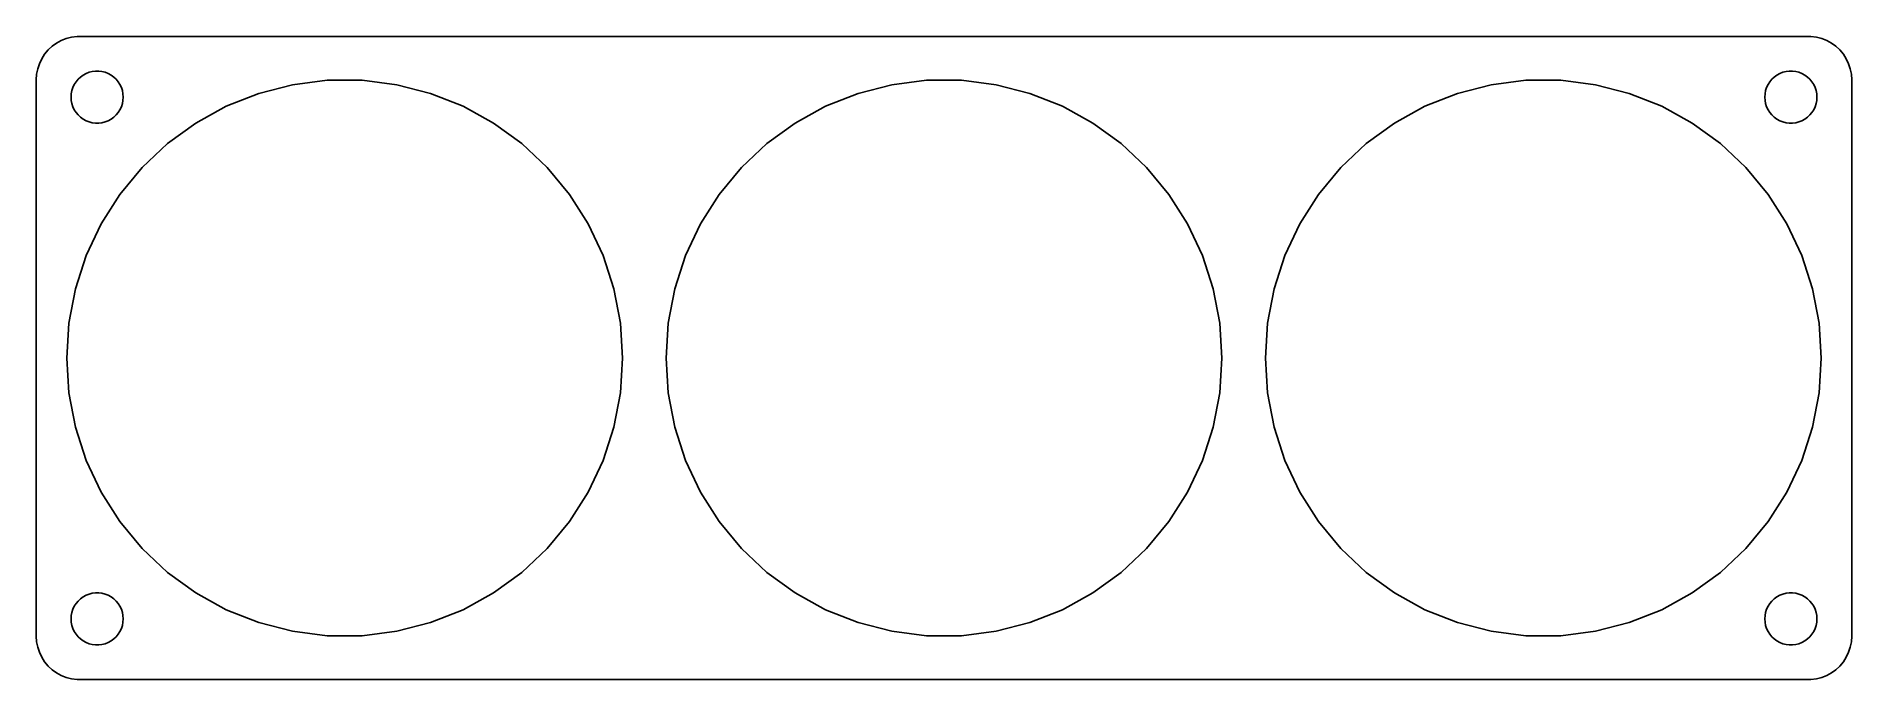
# Model space of a CAD drawing. Header units: metres. Extents: x -104 to 104, y -37 to 37.
import ezdxf

# ---------------------------------------------------------------- set-up
doc = ezdxf.new("R2010")
doc.units = ezdxf.units.M

msp = doc.modelspace()

# ---------------------------------------------------------------- linework, layer by layer
for p, q in [((-102.687, 35.8526), (-103.145, 35.4227)), ((-102.179, 36.2216), (-102.687, 35.8526)), ((-101.629, 36.5241), (-102.179, 36.2216)), ((-101.045, 36.7553), (-101.629, 36.5241)), ((-100.437, 36.9114), (-101.045, 36.7553)), ((-99.8139, 36.9901), (-100.437, 36.9114)), ((99.8139, 36.9901), (-99.8139, 36.9901)), ((100.437, 36.9114), (99.8139, 36.9901)), ((101.045, 36.7553), (100.437, 36.9114)), ((101.629, 36.5241), (101.045, 36.7553)), ((102.179, 36.2216), (101.629, 36.5241)), ((102.687, 35.8526), (102.179, 36.2216)), ((103.145, 35.4227), (102.687, 35.8526)), ((-104.149, 33.8406), (-104.343, 33.2434)), ((-103.882, 34.4088), (-104.149, 33.8406)), ((-103.545, 34.9389), (-103.882, 34.4088)), ((-103.145, 35.4227), (-103.545, 34.9389)), ((103.545, 34.9389), (103.145, 35.4227)), ((103.882, 34.4088), (103.545, 34.9389)), ((104.149, 33.8406), (103.882, 34.4088)), ((104.343, 33.2434), (104.149, 33.8406)), ((-104.461, 32.6267), (-104.5, 32)), ((-104.5, 32), (-104.5, -32)), ((-104.343, 33.2434), (-104.461, 32.6267)), ((-100.289, 31.1044), (-100.129, 31.4453)), ((-100.129, 31.4453), (-99.927, 31.7634)), ((-99.927, 31.7634), (-99.6869, 32.0536)), ((-99.6869, 32.0536), (-99.4123, 32.3115)), ((-99.4123, 32.3115), (-99.1075, 32.533)), ((-99.1075, 32.533), (-98.7773, 32.7145)), ((-98.7773, 32.7145), (-98.427, 32.8532)), ((-98.427, 32.8532), (-98.0621, 32.9469)), ((-98.0621, 32.9469), (-97.6884, 32.9941)), ((-97.6884, 32.9941), (-97.3116, 32.9941)), ((-97.3116, 32.9941), (-96.9379, 32.9469)), ((-96.9379, 32.9469), (-96.573, 32.8532)), ((-96.573, 32.8532), (-96.2227, 32.7145)), ((-96.2227, 32.7145), (-95.8925, 32.533)), ((-95.8925, 32.533), (-95.5877, 32.3115)), ((-95.5877, 32.3115), (-95.3131, 32.0536)), ((-95.3131, 32.0536), (-95.073, 31.7634)), ((-95.073, 31.7634), (-94.8711, 31.4453)), ((-94.8711, 31.4453), (-94.7107, 31.1044)), ((-78.8885, 30.4338), (-74.9962, 31.4332)), ((-74.9962, 31.4332), (-71.0093, 31.9368)), ((-71.0093, 31.9368), (-66.9907, 31.9368)), ((-66.9907, 31.9368), (-63.0038, 31.4332)), ((-63.0038, 31.4332), (-59.1115, 30.4338)), ((-9.88853, 30.4338), (-5.9962, 31.4332)), ((-5.9962, 31.4332), (-2.00929, 31.9368)), ((-2.00929, 31.9368), (2.00929, 31.9368)), ((2.00929, 31.9368), (5.9962, 31.4332)), ((5.9962, 31.4332), (9.88853, 30.4338)), ((59.1115, 30.4338), (63.0038, 31.4332)), ((63.0038, 31.4332), (66.9907, 31.9368)), ((66.9907, 31.9368), (71.0093, 31.9368)), ((71.0093, 31.9368), (74.9962, 31.4332)), ((74.9962, 31.4332), (78.8885, 30.4338)), ((94.7107, 31.1044), (94.8711, 31.4453)), ((94.8711, 31.4453), (95.073, 31.7634)), ((95.073, 31.7634), (95.3131, 32.0536)), ((95.3131, 32.0536), (95.5877, 32.3115)), ((95.5877, 32.3115), (95.8925, 32.533)), ((95.8925, 32.533), (96.2227, 32.7145)), ((96.2227, 32.7145), (96.573, 32.8532)), ((96.573, 32.8532), (96.9379, 32.9469)), ((96.9379, 32.9469), (97.3116, 32.9941)), ((97.3116, 32.9941), (97.6884, 32.9941)), ((97.6884, 32.9941), (98.0621, 32.9469)), ((98.0621, 32.9469), (98.427, 32.8532)), ((98.427, 32.8532), (98.7773, 32.7145)), ((98.7773, 32.7145), (99.1075, 32.533)), ((99.1075, 32.533), (99.4123, 32.3115)), ((99.4123, 32.3115), (99.6869, 32.0536)), ((99.6869, 32.0536), (99.927, 31.7634)), ((99.927, 31.7634), (100.129, 31.4453)), ((100.129, 31.4453), (100.289, 31.1044)), ((104.461, 32.6267), (104.343, 33.2434)), ((104.5, 32), (104.461, 32.6267)), ((104.5, -32), (104.5, 32)), ((-100.5, 30), (-100.476, 30.376)), ((-100.476, 29.624), (-100.5, 30)), ((-100.476, 30.376), (-100.406, 30.7461)), ((-100.406, 29.2539), (-100.476, 29.624)), ((-100.406, 30.7461), (-100.289, 31.1044)), ((-94.7107, 31.1044), (-94.5943, 30.7461)), ((-94.5943, 30.7461), (-94.5237, 30.376)), ((-94.5237, 29.624), (-94.5943, 29.2539)), ((-94.5237, 30.376), (-94.5, 30)), ((-94.5, 30), (-94.5237, 29.624)), ((-82.6249, 28.9545), (-78.8885, 30.4338)), ((-59.1115, 30.4338), (-55.3751, 28.9545)), ((-13.6249, 28.9545), (-9.88853, 30.4338)), ((9.88853, 30.4338), (13.6249, 28.9545)), ((55.3751, 28.9545), (59.1115, 30.4338)), ((78.8885, 30.4338), (82.6249, 28.9545)), ((94.5, 30), (94.5237, 30.376)), ((94.5237, 29.624), (94.5, 30)), ((94.5237, 30.376), (94.5943, 30.7461)), ((94.5943, 29.2539), (94.5237, 29.624)), ((94.5943, 30.7461), (94.7107, 31.1044)), ((100.289, 31.1044), (100.406, 30.7461)), ((100.406, 30.7461), (100.476, 30.376)), ((100.476, 29.624), (100.406, 29.2539)), ((100.476, 30.376), (100.5, 30)), ((100.5, 30), (100.476, 29.624)), ((-100.289, 28.8956), (-100.406, 29.2539)), ((-100.129, 28.5547), (-100.289, 28.8956)), ((-99.927, 28.2366), (-100.129, 28.5547)), ((-99.6869, 27.9464), (-99.927, 28.2366)), ((-99.4123, 27.6884), (-99.6869, 27.9464)), ((-99.1075, 27.467), (-99.4123, 27.6884)), ((-98.7773, 27.2855), (-99.1075, 27.467)), ((-98.427, 27.1468), (-98.7773, 27.2855)), ((-96.2227, 27.2855), (-96.573, 27.1468)), ((-95.8925, 27.467), (-96.2227, 27.2855)), ((-95.5877, 27.6884), (-95.8925, 27.467)), ((-95.3131, 27.9464), (-95.5877, 27.6884)), ((-95.073, 28.2366), (-95.3131, 27.9464)), ((-94.8711, 28.5547), (-95.073, 28.2366)), ((-94.7107, 28.8956), (-94.8711, 28.5547)), ((-94.5943, 29.2539), (-94.7107, 28.8956)), ((-86.1465, 27.0185), (-82.6249, 28.9545)), ((-55.3751, 28.9545), (-51.8535, 27.0185)), ((-17.1465, 27.0185), (-13.6249, 28.9545)), ((13.6249, 28.9545), (17.1465, 27.0185)), ((51.8535, 27.0185), (55.3751, 28.9545)), ((82.6249, 28.9545), (86.1465, 27.0185)), ((94.7107, 28.8956), (94.5943, 29.2539)), ((94.8711, 28.5547), (94.7107, 28.8956)), ((95.073, 28.2366), (94.8711, 28.5547)), ((95.3131, 27.9464), (95.073, 28.2366)), ((95.5877, 27.6884), (95.3131, 27.9464)), ((95.8925, 27.467), (95.5877, 27.6884)), ((96.2227, 27.2855), (95.8925, 27.467)), ((96.573, 27.1468), (96.2227, 27.2855)), ((98.7773, 27.2855), (98.427, 27.1468)), ((99.1075, 27.467), (98.7773, 27.2855)), ((99.4123, 27.6884), (99.1075, 27.467)), ((99.6869, 27.9464), (99.4123, 27.6884)), ((99.927, 28.2366), (99.6869, 27.9464)), ((100.129, 28.5547), (99.927, 28.2366)), ((100.289, 28.8956), (100.129, 28.5547)), ((100.406, 29.2539), (100.289, 28.8956)), ((-98.0621, 27.0531), (-98.427, 27.1468)), ((-97.6884, 27.0059), (-98.0621, 27.0531)), ((-97.3116, 27.0059), (-97.6884, 27.0059)), ((-96.9379, 27.0531), (-97.3116, 27.0059)), ((-96.573, 27.1468), (-96.9379, 27.0531)), ((-89.3976, 24.6564), (-86.1465, 27.0185)), ((-51.8535, 27.0185), (-48.6024, 24.6564)), ((-20.3976, 24.6564), (-17.1465, 27.0185)), ((17.1465, 27.0185), (20.3976, 24.6564)), ((48.6024, 24.6564), (51.8535, 27.0185)), ((86.1465, 27.0185), (89.3976, 24.6564)), ((96.9379, 27.0531), (96.573, 27.1468)), ((97.3116, 27.0059), (96.9379, 27.0531)), ((97.6884, 27.0059), (97.3116, 27.0059)), ((98.0621, 27.0531), (97.6884, 27.0059)), ((98.427, 27.1468), (98.0621, 27.0531)), ((-92.327, 21.9055), (-89.3976, 24.6564)), ((-48.6024, 24.6564), (-45.673, 21.9055)), ((-23.327, 21.9055), (-20.3976, 24.6564)), ((20.3976, 24.6564), (23.327, 21.9055)), ((45.673, 21.9055), (48.6024, 24.6564)), ((89.3976, 24.6564), (92.327, 21.9055)), ((-94.8885, 18.8091), (-92.327, 21.9055)), ((-45.673, 21.9055), (-43.1115, 18.8091)), ((-25.8885, 18.8091), (-23.327, 21.9055)), ((23.327, 21.9055), (25.8885, 18.8091)), ((43.1115, 18.8091), (45.673, 21.9055)), ((92.327, 21.9055), (94.8885, 18.8091)), ((-97.0418, 15.4161), (-94.8885, 18.8091)), ((-43.1115, 18.8091), (-40.9582, 15.4161)), ((-28.0418, 15.4161), (-25.8885, 18.8091)), ((25.8885, 18.8091), (28.0418, 15.4161)), ((40.9582, 15.4161), (43.1115, 18.8091)), ((94.8885, 18.8091), (97.0418, 15.4161)), ((-98.7528, 11.78), (-97.0418, 15.4161)), ((-40.9582, 15.4161), (-39.2471, 11.78)), ((-29.7528, 11.78), (-28.0418, 15.4161)), ((28.0418, 15.4161), (29.7528, 11.78)), ((39.2471, 11.78), (40.9582, 15.4161)), ((97.0418, 15.4161), (98.7528, 11.78)), ((-99.9947, 7.95807), (-98.7528, 11.78)), ((-39.2471, 11.78), (-38.0053, 7.95807)), ((-30.9947, 7.95807), (-29.7528, 11.78)), ((29.7528, 11.78), (30.9947, 7.95807)), ((38.0053, 7.95807), (39.2471, 11.78)), ((98.7528, 11.78), (99.9947, 7.95807)), ((-100.748, 4.01065), (-99.9947, 7.95807)), ((-38.0053, 7.95807), (-37.2523, 4.01065)), ((-31.7477, 4.01065), (-30.9947, 7.95807)), ((30.9947, 7.95807), (31.7477, 4.01065)), ((37.2523, 4.01065), (38.0053, 7.95807)), ((99.9947, 7.95807), (100.748, 4.01065)), ((-101, 0), (-100.748, 4.01065)), ((-37.2523, 4.01065), (-37, 0)), ((-32, 0), (-31.7477, 4.01065)), ((31.7477, 4.01065), (32, 0)), ((37, 0), (37.2523, 4.01065)), ((100.748, 4.01065), (101, 0)), ((-100.748, -4.01065), (-101, 0)), ((-37, 0), (-37.2523, -4.01065)), ((-31.7477, -4.01065), (-32, 0)), ((32, 0), (31.7477, -4.01065)), ((37.2523, -4.01065), (37, 0)), ((101, 0), (100.748, -4.01065)), ((-99.9947, -7.95807), (-100.748, -4.01065)), ((-37.2523, -4.01065), (-38.0053, -7.95807)), ((-30.9947, -7.95807), (-31.7477, -4.01065)), ((31.7477, -4.01065), (30.9947, -7.95807)), ((38.0053, -7.95807), (37.2523, -4.01065)), ((100.748, -4.01065), (99.9947, -7.95807)), ((-98.7528, -11.78), (-99.9947, -7.95807)), ((-38.0053, -7.95807), (-39.2471, -11.78)), ((-29.7528, -11.78), (-30.9947, -7.95807)), ((30.9947, -7.95807), (29.7528, -11.78)), ((39.2471, -11.78), (38.0053, -7.95807)), ((99.9947, -7.95807), (98.7528, -11.78)), ((-97.0418, -15.4161), (-98.7528, -11.78)), ((-39.2471, -11.78), (-40.9582, -15.4161)), ((-28.0418, -15.4161), (-29.7528, -11.78)), ((29.7528, -11.78), (28.0418, -15.4161)), ((40.9582, -15.4161), (39.2471, -11.78)), ((98.7528, -11.78), (97.0418, -15.4161)), ((-94.8885, -18.8091), (-97.0418, -15.4161)), ((-40.9582, -15.4161), (-43.1115, -18.8091)), ((-25.8885, -18.8091), (-28.0418, -15.4161)), ((28.0418, -15.4161), (25.8885, -18.8091)), ((43.1115, -18.8091), (40.9582, -15.4161)), ((97.0418, -15.4161), (94.8885, -18.8091)), ((-92.327, -21.9055), (-94.8885, -18.8091)), ((-43.1115, -18.8091), (-45.673, -21.9055)), ((-23.327, -21.9055), (-25.8885, -18.8091)), ((25.8885, -18.8091), (23.327, -21.9055)), ((45.673, -21.9055), (43.1115, -18.8091)), ((94.8885, -18.8091), (92.327, -21.9055)), ((-89.3976, -24.6564), (-92.327, -21.9055)), ((-45.673, -21.9055), (-48.6024, -24.6564)), ((-20.3976, -24.6564), (-23.327, -21.9055)), ((23.327, -21.9055), (20.3976, -24.6564)), ((48.6024, -24.6564), (45.673, -21.9055)), ((92.327, -21.9055), (89.3976, -24.6564)), ((-86.1465, -27.0185), (-89.3976, -24.6564)), ((-48.6024, -24.6564), (-51.8535, -27.0185)), ((-17.1465, -27.0185), (-20.3976, -24.6564)), ((20.3976, -24.6564), (17.1465, -27.0185)), ((51.8535, -27.0185), (48.6024, -24.6564)), ((89.3976, -24.6564), (86.1465, -27.0185)), ((-98.7773, -27.2855), (-98.427, -27.1468)), ((-98.427, -27.1468), (-98.0621, -27.0531)), ((-98.0621, -27.0531), (-97.6884, -27.0059)), ((-97.6884, -27.0059), (-97.3116, -27.0059)), ((-97.3116, -27.0059), (-96.9379, -27.0531)), ((-96.9379, -27.0531), (-96.573, -27.1468)), ((-96.573, -27.1468), (-96.2227, -27.2855)), ((-82.6249, -28.9545), (-86.1465, -27.0185)), ((-51.8535, -27.0185), (-55.3751, -28.9545)), ((-13.6249, -28.9545), (-17.1465, -27.0185)), ((17.1465, -27.0185), (13.6249, -28.9545)), ((55.3751, -28.9545), (51.8535, -27.0185)), ((86.1465, -27.0185), (82.6249, -28.9545)), ((96.2227, -27.2855), (96.573, -27.1468)), ((96.573, -27.1468), (96.9379, -27.0531)), ((96.9379, -27.0531), (97.3116, -27.0059)), ((97.3116, -27.0059), (97.6884, -27.0059)), ((97.6884, -27.0059), (98.0621, -27.0531)), ((98.0621, -27.0531), (98.427, -27.1468)), ((98.427, -27.1468), (98.7773, -27.2855)), ((-100.476, -29.624), (-100.406, -29.2539)), ((-100.406, -29.2539), (-100.289, -28.8956)), ((-100.289, -28.8956), (-100.129, -28.5547)), ((-100.129, -28.5547), (-99.927, -28.2366)), ((-99.927, -28.2366), (-99.6869, -27.9464)), ((-99.6869, -27.9464), (-99.4123, -27.6884)), ((-99.4123, -27.6884), (-99.1075, -27.467)), ((-99.1075, -27.467), (-98.7773, -27.2855)), ((-96.2227, -27.2855), (-95.8925, -27.467)), ((-95.8925, -27.467), (-95.5877, -27.6884)), ((-95.5877, -27.6884), (-95.3131, -27.9464)), ((-95.3131, -27.9464), (-95.073, -28.2366)), ((-95.073, -28.2366), (-94.8711, -28.5547)), ((-94.8711, -28.5547), (-94.7107, -28.8956)), ((-94.7107, -28.8956), (-94.5943, -29.2539)), ((-94.5943, -29.2539), (-94.5237, -29.624)), ((-78.8885, -30.4338), (-82.6249, -28.9545)), ((-55.3751, -28.9545), (-59.1115, -30.4338)), ((-9.88853, -30.4338), (-13.6249, -28.9545)), ((13.6249, -28.9545), (9.88853, -30.4338)), ((59.1115, -30.4338), (55.3751, -28.9545)), ((82.6249, -28.9545), (78.8885, -30.4338)), ((94.5237, -29.624), (94.5943, -29.2539)), ((94.5943, -29.2539), (94.7107, -28.8956)), ((94.7107, -28.8956), (94.8711, -28.5547)), ((94.8711, -28.5547), (95.073, -28.2366)), ((95.073, -28.2366), (95.3131, -27.9464)), ((95.3131, -27.9464), (95.5877, -27.6884)), ((95.5877, -27.6884), (95.8925, -27.467)), ((95.8925, -27.467), (96.2227, -27.2855)), ((98.7773, -27.2855), (99.1075, -27.467)), ((99.1075, -27.467), (99.4123, -27.6884)), ((99.4123, -27.6884), (99.6869, -27.9464)), ((99.6869, -27.9464), (99.927, -28.2366)), ((99.927, -28.2366), (100.129, -28.5547)), ((100.129, -28.5547), (100.289, -28.8956)), ((100.289, -28.8956), (100.406, -29.2539)), ((100.406, -29.2539), (100.476, -29.624)), ((-100.5, -30), (-100.476, -29.624)), ((-100.476, -30.376), (-100.5, -30)), ((-100.406, -30.7461), (-100.476, -30.376)), ((-100.289, -31.1044), (-100.406, -30.7461)), ((-100.129, -31.4453), (-100.289, -31.1044)), ((-94.7107, -31.1044), (-94.8711, -31.4453)), ((-94.5943, -30.7461), (-94.7107, -31.1044)), ((-94.5237, -30.376), (-94.5943, -30.7461)), ((-94.5237, -29.624), (-94.5, -30)), ((-94.5, -30), (-94.5237, -30.376)), ((-74.9962, -31.4332), (-78.8885, -30.4338)), ((-59.1115, -30.4338), (-63.0038, -31.4332)), ((-5.9962, -31.4332), (-9.88853, -30.4338)), ((9.88853, -30.4338), (5.9962, -31.4332)), ((63.0038, -31.4332), (59.1115, -30.4338)), ((78.8885, -30.4338), (74.9962, -31.4332)), ((94.5, -30), (94.5237, -29.624)), ((94.5237, -30.376), (94.5, -30)), ((94.5943, -30.7461), (94.5237, -30.376)), ((94.7107, -31.1044), (94.5943, -30.7461)), ((94.8711, -31.4453), (94.7107, -31.1044)), ((100.289, -31.1044), (100.129, -31.4453)), ((100.406, -30.7461), (100.289, -31.1044)), ((100.476, -30.376), (100.406, -30.7461)), ((100.476, -29.624), (100.5, -30)), ((100.5, -30), (100.476, -30.376)), ((-104.5, -32), (-104.461, -32.6267)), ((-104.461, -32.6267), (-104.343, -33.2434)), ((-104.343, -33.2434), (-104.149, -33.8406)), ((-99.927, -31.7634), (-100.129, -31.4453)), ((-99.6869, -32.0536), (-99.927, -31.7634)), ((-99.4123, -32.3115), (-99.6869, -32.0536)), ((-99.1075, -32.533), (-99.4123, -32.3115)), ((-98.7773, -32.7145), (-99.1075, -32.533)), ((-98.427, -32.8532), (-98.7773, -32.7145)), ((-98.0621, -32.9469), (-98.427, -32.8532)), ((-97.6884, -32.9941), (-98.0621, -32.9469)), ((-97.3116, -32.9941), (-97.6884, -32.9941)), ((-96.9379, -32.9469), (-97.3116, -32.9941)), ((-96.573, -32.8532), (-96.9379, -32.9469)), ((-96.2227, -32.7145), (-96.573, -32.8532)), ((-95.8925, -32.533), (-96.2227, -32.7145)), ((-95.5877, -32.3115), (-95.8925, -32.533)), ((-95.3131, -32.0536), (-95.5877, -32.3115)), ((-95.073, -31.7634), (-95.3131, -32.0536)), ((-94.8711, -31.4453), (-95.073, -31.7634)), ((-71.0093, -31.9368), (-74.9962, -31.4332)), ((-66.9907, -31.9368), (-71.0093, -31.9368)), ((-63.0038, -31.4332), (-66.9907, -31.9368)), ((-2.00929, -31.9368), (-5.9962, -31.4332)), ((2.00929, -31.9368), (-2.00929, -31.9368)), ((5.9962, -31.4332), (2.00929, -31.9368)), ((66.9907, -31.9368), (63.0038, -31.4332)), ((71.0093, -31.9368), (66.9907, -31.9368)), ((74.9962, -31.4332), (71.0093, -31.9368)), ((95.073, -31.7634), (94.8711, -31.4453)), ((95.3131, -32.0536), (95.073, -31.7634)), ((95.5877, -32.3115), (95.3131, -32.0536)), ((95.8925, -32.533), (95.5877, -32.3115)), ((96.2227, -32.7145), (95.8925, -32.533)), ((96.573, -32.8532), (96.2227, -32.7145)), ((96.9379, -32.9469), (96.573, -32.8532)), ((97.3116, -32.9941), (96.9379, -32.9469)), ((97.6884, -32.9941), (97.3116, -32.9941)), ((98.0621, -32.9469), (97.6884, -32.9941)), ((98.427, -32.8532), (98.0621, -32.9469)), ((98.7773, -32.7145), (98.427, -32.8532)), ((99.1075, -32.533), (98.7773, -32.7145)), ((99.4123, -32.3115), (99.1075, -32.533)), ((99.6869, -32.0536), (99.4123, -32.3115)), ((99.927, -31.7634), (99.6869, -32.0536)), ((100.129, -31.4453), (99.927, -31.7634)), ((104.149, -33.8406), (104.343, -33.2434)), ((104.343, -33.2434), (104.461, -32.6267)), ((104.461, -32.6267), (104.5, -32)), ((-104.149, -33.8406), (-103.882, -34.4088)), ((-103.882, -34.4088), (-103.545, -34.9389)), ((-103.545, -34.9389), (-103.145, -35.4227)), ((-103.145, -35.4227), (-102.687, -35.8526)), ((102.687, -35.8526), (103.145, -35.4227)), ((103.145, -35.4227), (103.545, -34.9389)), ((103.545, -34.9389), (103.882, -34.4088)), ((103.882, -34.4088), (104.149, -33.8406)), ((-102.687, -35.8526), (-102.179, -36.2216)), ((-102.179, -36.2216), (-101.629, -36.5241)), ((-101.629, -36.5241), (-101.045, -36.7553)), ((-101.045, -36.7553), (-100.437, -36.9114)), ((-100.437, -36.9114), (-99.8139, -36.9901)), ((-99.8139, -36.9901), (99.8139, -36.9901)), ((99.8139, -36.9901), (100.437, -36.9114)), ((100.437, -36.9114), (101.045, -36.7553)), ((101.045, -36.7553), (101.629, -36.5241)), ((101.629, -36.5241), (102.179, -36.2216)), ((102.179, -36.2216), (102.687, -35.8526))]:
    msp.add_line(p, q)

doc.saveas('drawing.dxf')
